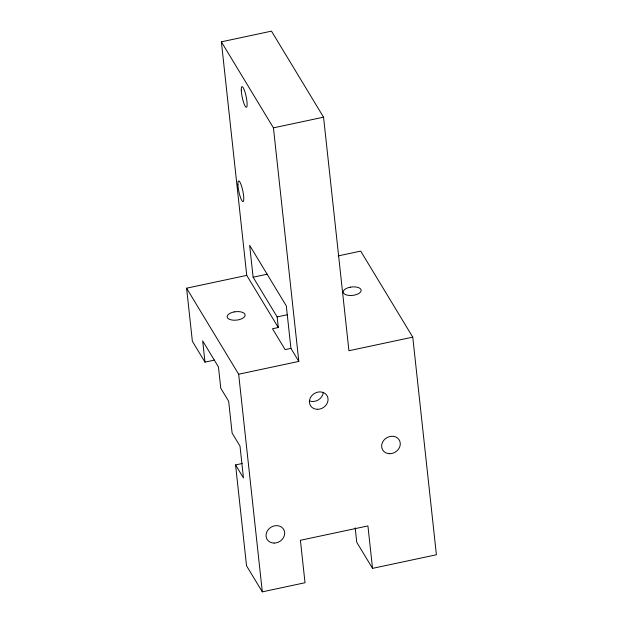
<?xml version="1.0" encoding="UTF-8"?>
<svg xmlns="http://www.w3.org/2000/svg" width="623" height="623" viewBox="0 0 623 623"><rect width="100%" height="100%" fill="white"/><g stroke="black" fill="none" stroke-linecap="round" stroke-linejoin="round"><path stroke-width="0.93" d="M246.747 275.382L186.596 288.192L238.664 374.221L298.814 361.41L290.925 348.374L285.124 349.612L272.5 328.757L278.302 327.519L246.747 275.382L221.375 41.827L271.488 31.15L323.555 117.179L348.927 350.733L412.761 337.136L436.404 554.766L372.531 568.371L356.753 542.298L355.188 527.86M221.375 41.827L273.442 127.855L323.555 117.179M338.164 255.905L360.694 251.108L412.761 337.136M290.925 348.374L286.315 305.909L249.659 245.353L253.117 277.204L267.306 274.182M253.117 277.204L277.149 316.905L287.546 314.685M186.596 288.192L192.367 341.272L204.983 362.127L214.499 360.102M372.531 568.371L367.928 525.921L300.411 540.281L305.013 582.739L262.306 591.85L246.529 565.777L235.572 464.914L242.215 463.504M235.572 464.914L243.461 477.95L240.003 446.107L232.114 433.071L228.649 401.235L220.76 388.199L218.455 366.963L202.677 340.898L204.983 362.127M273.442 127.855L298.814 361.41M277.149 316.905L278.302 327.519M238.664 374.221L262.306 591.85M323.314 392.319A9.664 8.348 -31.2 0 1 309.358 400.846M234.201 311.905L232.465 312.318A9.065 4.244 -6.2 0 0 227.418 317.753A9.065 4.244 -6.2 0 0 237.145 320.051L238.928 319.716A9.065 4.244 -6.2 0 0 244.831 314.047A9.065 4.244 -6.2 0 0 234.201 311.905M350.266 287.18L348.53 287.592A9.065 4.244 -6.2 0 0 343.483 293.028A9.065 4.244 -6.2 0 0 353.21 295.325L354.993 294.991A9.065 4.244 -6.2 0 0 360.896 289.321A9.065 4.244 -6.2 0 0 350.266 287.18M389.468 453.684A9.664 8.348 -31.2 0 0 399.67 440.827A9.664 8.348 -31.2 0 0 383.706 440.391A9.664 8.348 -31.2 0 0 389.468 453.684M274.112 543.069A9.664 8.348 -31.2 0 0 283.987 530.017A9.664 8.348 -31.2 0 0 267.968 529.963A9.664 8.348 -31.2 0 0 274.112 543.069M237.916 184.447A10.575 1.994 78 0 0 242.534 201.408A10.575 1.994 78 0 0 242.082 187.912A10.575 1.994 78 0 0 237.916 184.447M241.272 90.148A10.575 1.994 78 0 0 245.89 107.109A10.575 1.994 78 0 0 245.439 93.614A10.575 1.994 78 0 0 241.272 90.148M317.496 409.327A9.664 8.348 -31.2 0 0 327.371 396.283A9.664 8.348 -31.2 0 0 311.352 396.22A9.664 8.348 -31.2 0 0 317.496 409.327"/></g></svg>
